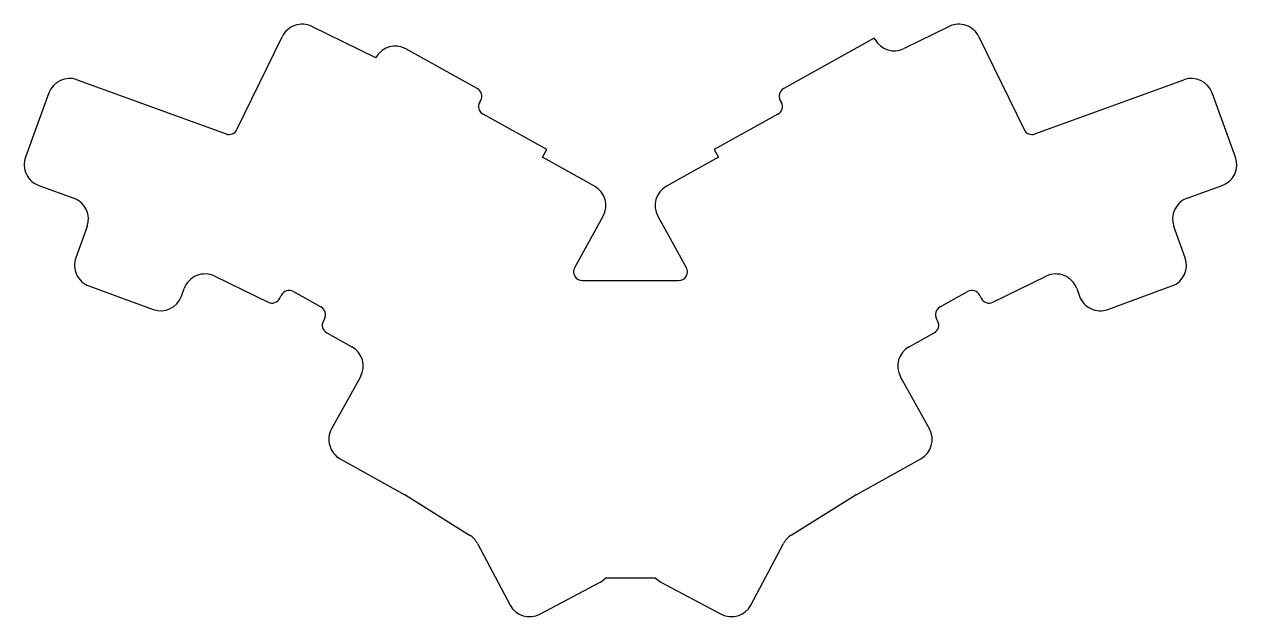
# Model space of a CAD drawing. Header units: millimetres. Extents: x 32 to 307, y -212 to -78.
import ezdxf

# ---------------------------------------------------------------- set-up
doc = ezdxf.new("R2010")
doc.units = ezdxf.units.MM

msp = doc.modelspace()

# ---------------------------------------------------------------- linework, layer by layer
for p, q in [((111.75, -85.27), (97.22, -78.18)), ((241.81, -78.18), (231.55, -83.19)), ((80.27, -101.54), (90.53, -80.49)), ((224.81, -80.81), (204.26, -92.21)), ((224.98, -81.12), (224.81, -80.81)), ((248.5, -80.49), (258.77, -101.54)), ((111.8, -85.19), (111.75, -85.27)), ((134.78, -92.21), (118.6, -83.24)), ((44.04, -90.25), (77.79, -102.54)), ((261.25, -102.54), (295, -90.25)), ((37.63, -93.24), (32.33, -107.81)), ((306.71, -107.81), (301.41, -93.24)), ((135.31, -95.36), (135.56, -94.93)), ((203.48, -94.93), (203.72, -95.36)), ((150.52, -106.08), (136.09, -98.08)), ((202.94, -98.08), (188.51, -106.08)), ((149.56, -107.83), (150.52, -106.08)), ((188.51, -106.08), (189.48, -107.83)), ((161.36, -114.37), (149.56, -107.83)), ((189.48, -107.83), (177.67, -114.37)), ((35.32, -114.22), (43.3, -117.12)), ((295.73, -117.12), (303.72, -114.22)), ((46.29, -123.53), (43.73, -130.58)), ((156.87, -132.79), (163.31, -121.17)), ((175.72, -121.17), (182.16, -132.79)), ((295.31, -130.58), (292.74, -123.53)), ((46.71, -136.99), (61.28, -142.29)), ((75.22, -134.76), (87.33, -140.67)), ((158.62, -135.76), (180.41, -135.76)), ((251.71, -140.67), (263.82, -134.76)), ((277.75, -142.29), (292.32, -136.99)), ((67.69, -139.3), (68.33, -137.55)), ((90, -139.75), (90.3, -139.13)), ((93.07, -138.26), (99.32, -141.73)), ((239.71, -141.73), (245.97, -138.26)), ((248.73, -139.13), (249.03, -139.75)), ((270.71, -137.55), (271.35, -139.3)), ((100.1, -144.45), (99.86, -144.88)), ((239.17, -144.88), (238.93, -144.45)), ((100.64, -147.6), (106.33, -150.75)), ((232.71, -150.75), (238.39, -147.6)), ((108.27, -157.55), (101.73, -169.36)), ((237.3, -169.36), (230.76, -157.55)), ((103.68, -176.15), (118.35, -184.29)), ((220.68, -184.29), (235.36, -176.15)), ((118.58, -184.42), (133.04, -193.46)), ((205.99, -193.46), (220.46, -184.42)), ((134.81, -195.35), (142.22, -209.29)), ((196.82, -209.29), (204.23, -195.35)), ((175.2, -203.22), (163.83, -203.22)), ((148.98, -211.35), (162.67, -204.08)), ((176.37, -204.08), (190.05, -211.35))]:
    msp.add_line(p, q)
for centre, radius, start, end in [((95.03, -82.68), 5, 64, 154), ((244.01, -82.68), 5, 26, 116), ((229.35, -78.7), 5, 209, 296), ((116.17, -87.61), 5, 61, 151), ((42.33, -94.95), 5, 70, 160), ((296.71, -94.95), 5, 20, 110), ((39.51, -93.93), 2, 160.0000008, 160.0000019), ((133.81, -93.96), 2, 331, 61), ((205.23, -93.96), 2, 119, 209), ((299.53, -93.93), 2, 19.9999981, 19.9999992), ((137.06, -96.33), 2, 151, 241), ((201.97, -96.33), 2, 299, 29), ((78.47, -100.66), 2, 250, 334), ((260.56, -100.66), 2, 206, 290), ((37.03, -109.52), 5, 160, 250), ((302.01, -109.52), 5, 290, 20), ((36, -112.34), 2, 250.0000008, 250.0000019), ((158.94, -118.75), 5, 331, 61), ((160.39, -116.12), 2, 60.9999991, 61.0000008), ((180.1, -118.75), 5, 119, 209), ((178.64, -116.12), 2, 118.9999992, 119.0000009), ((303.03, -112.34), 2, 289.9999981, 289.9999992), ((41.59, -121.82), 5, 340, 70), ((42.62, -119), 2, 70.0000008, 70.0000019), ((297.44, -121.82), 5, 110, 200), ((296.42, -119), 2, 109.9999981, 109.9999992), ((48.42, -132.29), 5, 160, 250), ((290.61, -132.29), 5, 290, 20), ((73.02, -139.26), 5, 64, 160), ((158.62, -133.76), 2, 151, 270), ((180.41, -133.76), 2, 270, 29), ((266.01, -139.26), 5, 20, 116), ((47.4, -135.11), 2, 250.0000008, 250.0000019), ((291.64, -135.11), 2, 289.9999981, 289.9999992), ((62.99, -137.59), 5, 250, 340), ((88.2, -138.87), 2, 244, 334), ((92.1, -140.01), 2, 61, 154), ((246.93, -140.01), 2, 26, 119), ((250.83, -138.87), 2, 206, 296), ((276.04, -137.59), 5, 200, 290), ((98.35, -143.48), 2, 331, 61), ((240.68, -143.48), 2, 119, 209), ((101.61, -145.85), 2, 151, 241), ((237.42, -145.85), 2, 299, 29), ((103.9, -155.13), 5, 331, 61), ((105.36, -152.5), 2, 60.9999991, 61.0000008), ((235.13, -155.13), 5, 119, 209), ((233.68, -152.5), 2, 118.9999992, 119.0000009), ((106.1, -171.78), 5, 151, 241), ((232.93, -171.78), 5, 299, 29), ((104.65, -174.41), 2, 240.9999991, 241.0000008), ((234.39, -174.41), 2, 298.9999992, 299.0000009), ((115.93, -188.66), 5, 58, 61), ((223.11, -188.66), 5, 119, 122), ((130.39, -197.7), 5, 28, 58), ((208.64, -197.7), 5, 122, 152), ((160.32, -199.66), 5, 298, 314.6404), ((178.72, -199.66), 5, 225.3596, 242), ((146.63, -206.94), 5, 208, 298), ((148.04, -209.59), 2, 298, 298.0000017), ((192.4, -206.94), 5, 242, 332), ((190.99, -209.59), 2, 241.9999983, 242)]:
    msp.add_arc(centre, radius, start, end)

doc.saveas('drawing.dxf')
